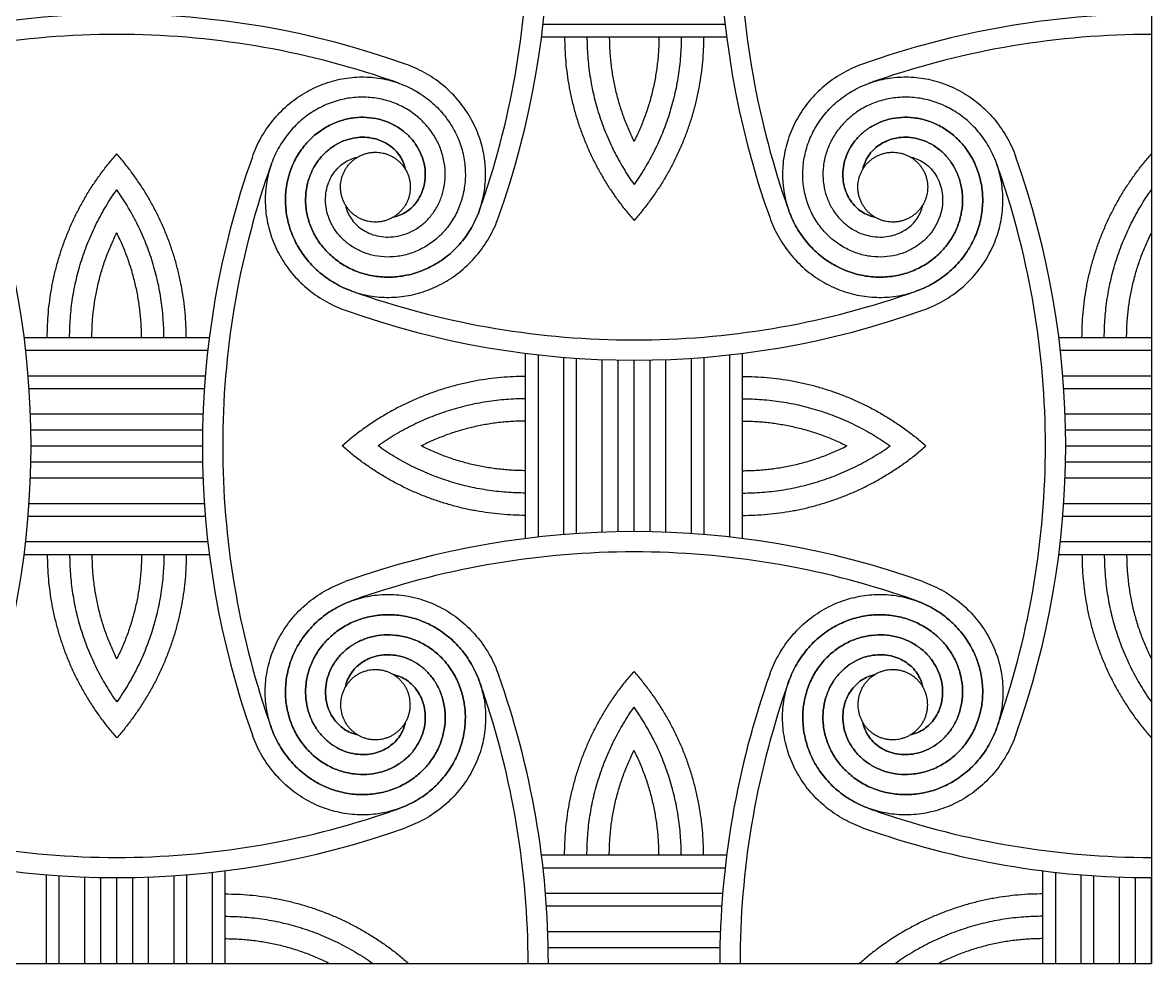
# Model space of a CAD drawing. Header units: millimetres. Extents: x -101 to 102, y -117 to 99.
# Drawn here: x -79.04 to -52.83, y -100.33 to -78.5 of the extents above; entities that cross this region are included whole.
import ezdxf

# ---------------------------------------------------------------- set-up
doc = ezdxf.new("R2010")
doc.units = ezdxf.units.MM
doc.header["$MEASUREMENT"] = 0
doc.layers.add('Layer 03', color=5, linetype='Continuous')

msp = doc.modelspace()

# ---------------------------------------------------------------- linework, layer by layer
at = {"layer": 'Layer 03'}
for p, q in [((-52.834, -52.292), (-52.834, -100.333)), ((-66.958, -78.535), (-62.73, -78.535)), ((-66.993, -78.831), (-62.695, -78.831)), ((-79.003, -85.804), (-74.705, -85.804)), ((-54.983, -85.804), (-52.834, -85.804)), ((-78.968, -86.101), (-74.74, -86.101)), ((-67.362, -90.472), (-67.362, -86.173)), ((-67.066, -90.437), (-67.066, -86.209)), ((-62.622, -90.437), (-62.622, -86.209)), ((-62.325, -90.472), (-62.325, -86.173)), ((-54.948, -86.101), (-52.834, -86.101)), ((-66.474, -90.379), (-66.474, -86.266)), ((-66.177, -90.357), (-66.177, -86.288)), ((-65.585, -90.327), (-65.585, -86.319)), ((-65.214, -90.316), (-65.214, -86.329)), ((-64.474, -90.316), (-64.474, -86.329)), ((-64.103, -90.327), (-64.103, -86.319)), ((-63.511, -90.357), (-63.511, -86.288)), ((-63.214, -90.379), (-63.214, -86.266)), ((-78.911, -86.693), (-74.798, -86.693)), ((-54.89, -86.693), (-52.834, -86.693)), ((-78.889, -86.989), (-74.82, -86.989)), ((-54.868, -86.989), (-52.834, -86.989)), ((-78.858, -87.582), (-74.85, -87.582)), ((-54.837, -87.582), (-52.834, -87.582)), ((-78.848, -87.952), (-74.861, -87.952)), ((-54.827, -87.952), (-52.834, -87.952)), ((-78.848, -88.693), (-74.861, -88.693)), ((-54.827, -88.693), (-52.834, -88.693)), ((-78.858, -89.064), (-74.85, -89.064)), ((-54.837, -89.064), (-52.834, -89.064)), ((-78.889, -89.656), (-74.82, -89.656)), ((-54.868, -89.656), (-52.834, -89.656)), ((-78.911, -89.952), (-74.798, -89.952)), ((-54.89, -89.952), (-52.834, -89.952)), ((-78.968, -90.545), (-74.74, -90.545)), ((-54.948, -90.545), (-52.834, -90.545)), ((-79.003, -90.841), (-74.705, -90.841)), ((-54.983, -90.841), (-52.834, -90.841)), ((-66.993, -97.815), (-62.695, -97.815)), ((-74.632, -100.333), (-74.632, -98.219)), ((-74.336, -100.333), (-74.336, -98.184)), ((-66.958, -98.111), (-62.73, -98.111)), ((-55.352, -100.333), (-55.352, -98.184)), ((-55.056, -100.333), (-55.056, -98.219)), ((-78.484, -100.333), (-78.484, -98.277)), ((-78.188, -100.333), (-78.188, -98.299)), ((-77.595, -100.333), (-77.595, -98.329)), ((-77.225, -100.333), (-77.225, -98.34)), ((-76.484, -100.333), (-76.484, -98.34)), ((-76.113, -100.333), (-76.113, -98.329)), ((-75.521, -100.333), (-75.521, -98.299)), ((-75.225, -100.333), (-75.225, -98.277)), ((-54.463, -100.333), (-54.463, -98.277)), ((-54.167, -100.333), (-54.167, -98.299)), ((-53.574, -100.333), (-53.574, -98.329)), ((-53.204, -100.333), (-53.204, -98.34)), ((-66.9, -98.703), (-62.787, -98.703)), ((-66.878, -99), (-62.809, -99)), ((-66.848, -99.592), (-62.84, -99.592)), ((-66.837, -99.963), (-62.851, -99.963)), ((-100.875, -100.333), (-52.834, -100.333))]:
    msp.add_line(p, q, dxfattribs=at)
for points in [[(-64.844, -90.313), (-64.844, -86.333)], [(-78.844, -88.323), (-74.864, -88.323)], [(-54.824, -88.323), (-52.834, -88.323)], [(-76.854, -100.333), (-76.854, -98.343)], [(-52.834, -100.333), (-52.834, -98.343)], [(-66.834, -100.333), (-62.854, -100.333)]]:
    msp.add_lwpolyline(points, dxfattribs=at)
for centre, radius, start, end in [((-86.817, -76.313), 19.983, 340.3973, 19.6027), ((-42.871, -76.313), 19.983, 160.3973, 199.6027), ((-86.817, -76.313), 19.513, 341.0126, 0), ((-42.871, -76.313), 19.513, 180, 198.9874), ((-76.854, -98.286), 19.983, 70.3973, 109.6027), ((-52.834, -98.286), 19.983, 90, 109.6027), ((-76.854, -98.286), 19.513, 90, 108.9874), ((-76.854, -98.286), 19.513, 71.0126, 90), ((-52.834, -98.286), 19.513, 90, 108.9874), ((-76.477, -97.19), 18.354, 70.3497, 71.0126), ((-53.211, -97.19), 18.354, 108.9874, 109.6503), ((-98.827, -88.323), 19.983, 340.3973, 19.6027), ((-54.881, -88.323), 19.983, 160.3973, 199.6027), ((-74.807, -88.323), 19.983, 340.3973, 19.6027), ((-54.881, -88.323), 19.513, 161.0126, 180), ((-55.977, -87.946), 18.354, 160.3497, 161.0126), ((-73.711, -87.946), 18.354, 18.9874, 19.6503), ((-74.807, -88.323), 19.513, 360, 18.9874), ((-85.721, -76.69), 18.354, 340.3497, 341.0126), ((-43.966, -76.69), 18.354, 198.9874, 199.6503), ((-65.221, -67.445), 18.354, 250.3497, 251.0126), ((-64.844, -66.35), 19.513, 251.0126, 270), ((-64.844, -66.35), 19.513, 270, 288.9874), ((-64.467, -67.445), 18.354, 288.9874, 289.6503), ((-64.844, -66.35), 19.983, 250.3973, 289.6027), ((-54.881, -88.323), 19.513, 180, 198.9874), ((-74.807, -88.323), 19.513, 341.0126, 360), ((-64.844, -110.296), 19.983, 70.3973, 109.6027), ((-64.844, -110.296), 19.513, 90, 108.9874), ((-64.844, -110.296), 19.513, 71.0126, 90), ((-65.221, -109.2), 18.354, 108.9874, 109.6503), ((-64.467, -109.2), 18.354, 70.3497, 71.0126), ((-85.721, -99.956), 18.354, 18.9874, 19.6503), ((-86.817, -100.333), 19.983, 0, 19.6027), ((-42.871, -100.333), 19.983, 160.3973, 180), ((-43.966, -99.956), 18.354, 160.3497, 161.0126), ((-86.817, -100.333), 19.513, 360, 18.9874), ((-42.871, -100.333), 19.513, 161.0126, 180), ((-55.977, -88.7), 18.354, 198.9874, 199.6503), ((-73.711, -88.7), 18.354, 340.3497, 341.0126), ((-76.854, -78.36), 19.513, 251.0126, 270), ((-76.854, -78.36), 19.513, 270, 288.9874), ((-76.477, -79.455), 18.354, 288.9874, 289.6503), ((-53.211, -79.455), 18.354, 250.3497, 251.0126), ((-52.834, -78.36), 19.513, 251.0126, 270), ((-76.854, -78.36), 19.983, 250.3973, 289.6027), ((-52.834, -78.36), 19.983, 250.3973, 270)]:
    msp.add_arc(centre, radius, start, end, dxfattribs=at)
for points, weights in [([(-66.457, -78.831), (-66.457, -81.265), (-64.844, -83.089)], [1, 0.935170198217, 1]), ([(-65.938, -78.831), (-65.938, -80.718), (-64.844, -82.256)], [1, 0.952582379687, 1]), ([(-65.419, -78.831), (-65.419, -80.111), (-64.844, -81.255)], [1, 0.972937522285, 1]), ([(-64.268, -78.831), (-64.268, -80.111), (-64.844, -81.255)], [1, 0.972937522285, 1]), ([(-63.75, -78.831), (-63.75, -80.718), (-64.844, -82.256)], [1, 0.952582379687, 1]), ([(-63.231, -78.831), (-63.231, -81.265), (-64.844, -83.089)], [1, 0.935170198217, 1]), ([(-78.467, -85.804), (-78.467, -83.37), (-76.854, -81.547)], [1, 0.935170198217, 1]), ([(-75.242, -85.804), (-75.242, -83.37), (-76.854, -81.547)], [1, 0.935170198217, 1]), ([(-54.446, -85.804), (-54.446, -83.37), (-52.834, -81.547)], [1, 0.935170198217, 1]), ([(-77.948, -85.804), (-77.948, -83.917), (-76.854, -82.379)], [1, 0.952582379687, 1]), ([(-75.76, -85.804), (-75.76, -83.917), (-76.854, -82.379)], [1, 0.952582379687, 1]), ([(-53.928, -85.804), (-53.928, -83.917), (-52.834, -82.379)], [1, 0.952582379687, 1]), ([(-77.43, -85.804), (-77.43, -84.524), (-76.854, -83.381)], [1, 0.972937522285, 1]), ([(-76.279, -85.804), (-76.279, -84.524), (-76.854, -83.381)], [1, 0.972937522285, 1]), ([(-53.409, -85.804), (-53.409, -84.524), (-52.834, -83.381)], [1, 0.972937522285, 1]), ([(-67.362, -86.71), (-69.797, -86.71), (-71.62, -88.323)], [1, 0.935170198217, 1]), ([(-62.325, -86.71), (-59.891, -86.71), (-58.068, -88.323)], [1, 0.935170198217, 1]), ([(-67.362, -87.229), (-69.25, -87.229), (-70.788, -88.323)], [1, 0.952582379687, 1]), ([(-62.325, -87.229), (-60.438, -87.229), (-58.9, -88.323)], [1, 0.952582379687, 1]), ([(-67.362, -87.747), (-68.643, -87.747), (-69.786, -88.323)], [1, 0.972937522285, 1]), ([(-62.325, -87.747), (-61.045, -87.747), (-59.902, -88.323)], [1, 0.972937522285, 1]), ([(-67.362, -89.935), (-69.797, -89.935), (-71.62, -88.323)], [1, 0.935170198217, 1]), ([(-67.362, -89.417), (-69.25, -89.417), (-70.788, -88.323)], [1, 0.952582379687, 1]), ([(-67.362, -88.898), (-68.643, -88.898), (-69.786, -88.323)], [1, 0.972937522285, 1]), ([(-62.325, -88.898), (-61.045, -88.898), (-59.902, -88.323)], [1, 0.972937522285, 1]), ([(-62.325, -89.417), (-60.438, -89.417), (-58.9, -88.323)], [1, 0.952582379687, 1]), ([(-62.325, -89.935), (-59.891, -89.935), (-58.068, -88.323)], [1, 0.935170198217, 1]), ([(-78.467, -90.841), (-78.467, -93.276), (-76.854, -95.099)], [1, 0.935170198217, 1]), ([(-77.948, -90.841), (-77.948, -92.729), (-76.854, -94.266)], [1, 0.952582379687, 1]), ([(-77.43, -90.841), (-77.43, -92.121), (-76.854, -93.265)], [1, 0.972937522285, 1]), ([(-75.242, -90.841), (-75.242, -93.276), (-76.854, -95.099)], [1, 0.935170198217, 1]), ([(-75.76, -90.841), (-75.76, -92.729), (-76.854, -94.266)], [1, 0.952582379687, 1]), ([(-76.279, -90.841), (-76.279, -92.121), (-76.854, -93.265)], [1, 0.972937522285, 1]), ([(-54.446, -90.841), (-54.446, -93.276), (-52.834, -95.099)], [1, 0.935170198217, 1]), ([(-53.928, -90.841), (-53.928, -92.729), (-52.834, -94.266)], [1, 0.952582379687, 1]), ([(-53.409, -90.841), (-53.409, -92.121), (-52.834, -93.265)], [1, 0.972937522285, 1]), ([(-66.457, -97.815), (-66.457, -95.38), (-64.844, -93.557)], [1, 0.935170198217, 1]), ([(-63.231, -97.815), (-63.231, -95.38), (-64.844, -93.557)], [1, 0.935170198217, 1]), ([(-65.938, -97.815), (-65.938, -95.927), (-64.844, -94.389)], [1, 0.952582379687, 1]), ([(-63.75, -97.815), (-63.75, -95.927), (-64.844, -94.389)], [1, 0.952582379687, 1]), ([(-65.419, -97.815), (-65.419, -96.534), (-64.844, -95.391)], [1, 0.972937522285, 1]), ([(-64.268, -97.815), (-64.268, -96.534), (-64.844, -95.391)], [1, 0.972937522285, 1]), ([(-74.336, -98.72), (-71.901, -98.72), (-70.078, -100.333)], [1, 0.935170198217, 1]), ([(-55.352, -98.72), (-57.786, -98.72), (-59.61, -100.333)], [1, 0.935170198217, 1]), ([(-74.336, -99.239), (-72.448, -99.239), (-70.911, -100.333)], [1, 0.952582379687, 1]), ([(-55.352, -99.239), (-57.239, -99.239), (-58.777, -100.333)], [1, 0.952582379687, 1]), ([(-74.336, -99.758), (-73.056, -99.758), (-71.912, -100.333)], [1, 0.972937522285, 1]), ([(-55.352, -99.758), (-56.632, -99.758), (-57.776, -100.333)], [1, 0.972937522285, 1])]:
    msp.add_rational_spline(points, weights, degree=2, dxfattribs=at)
for points, knots in [([(-70.155, -81.899), (-70.161, -81.869), (-70.181, -81.79), (-70.234, -81.662), (-70.329, -81.521), (-70.454, -81.394), (-70.609, -81.288), (-70.789, -81.209), (-70.989, -81.163), (-71.202, -81.154), (-71.423, -81.186), (-71.643, -81.261), (-71.853, -81.379), (-72.045, -81.539), (-72.211, -81.737), (-72.342, -81.971), (-72.433, -82.233), (-72.476, -82.515), (-72.467, -82.81), (-72.404, -83.108), (-72.286, -83.398), (-72.112, -83.67), (-71.887, -83.913), (-71.615, -84.118), (-71.303, -84.275), (-70.959, -84.376), (-70.593, -84.417), (-70.217, -84.391), (-69.842, -84.297), (-69.482, -84.134), (-69.149, -83.905), (-68.855, -83.615), (-68.611, -83.269), (-68.428, -82.878), (-68.315, -82.452), (-68.278, -82.003), (-68.321, -81.546), (-68.446, -81.095), (-68.653, -80.664), (-68.937, -80.269), (-69.293, -79.924), (-69.701, -79.649), (-70.001, -79.514), (-70.15, -79.461)], [-1.571971, -1.571971, -1.571971, -1.571971, -1.555556, -1.527778, -1.5, -1.472222, -1.444444, -1.416667, -1.388889, -1.361111, -1.333333, -1.305556, -1.277778, -1.25, -1.222222, -1.194444, -1.166667, -1.138889, -1.111111, -1.083333, -1.055556, -1.027778, -1, -0.972222, -0.944444, -0.916667, -0.888889, -0.861111, -0.833333, -0.805556, -0.777778, -0.75, -0.722222, -0.694444, -0.666667, -0.638889, -0.611111, -0.583333, -0.555556, -0.527778, -0.5, -0.472222, -0.446642, -0.446642, -0.446642, -0.446642]), ([(-59.538, -79.461), (-59.687, -79.514), (-59.987, -79.649), (-60.394, -79.924), (-60.75, -80.269), (-61.035, -80.664), (-61.242, -81.095), (-61.367, -81.546), (-61.41, -82.003), (-61.373, -82.452), (-61.259, -82.878), (-61.077, -83.269), (-60.833, -83.615), (-60.539, -83.905), (-60.206, -84.134), (-59.845, -84.297), (-59.471, -84.391), (-59.095, -84.417), (-58.729, -84.376), (-58.385, -84.275), (-58.073, -84.118), (-57.801, -83.913), (-57.576, -83.67), (-57.402, -83.398), (-57.284, -83.108), (-57.22, -82.81), (-57.212, -82.515), (-57.255, -82.233), (-57.345, -81.971), (-57.477, -81.737), (-57.643, -81.539), (-57.835, -81.379), (-58.045, -81.261), (-58.265, -81.186), (-58.485, -81.154), (-58.699, -81.163), (-58.899, -81.209), (-59.079, -81.288), (-59.233, -81.394), (-59.359, -81.521), (-59.453, -81.662), (-59.507, -81.79), (-59.527, -81.869), (-59.533, -81.899)], [36.472467, 36.472467, 36.472467, 36.472467, 36.498047, 36.525825, 36.553602, 36.58138, 36.609158, 36.636936, 36.664714, 36.692491, 36.720269, 36.748047, 36.775825, 36.803602, 36.83138, 36.859158, 36.886936, 36.914714, 36.942491, 36.970269, 36.998047, 37.025825, 37.053602, 37.08138, 37.109158, 37.136936, 37.164714, 37.192491, 37.220269, 37.248047, 37.275825, 37.303602, 37.33138, 37.359158, 37.386936, 37.414714, 37.442491, 37.470269, 37.498047, 37.525825, 37.553602, 37.58138, 37.597796, 37.597796, 37.597796, 37.597796]), ([(-73.706, -81.619), (-73.653, -81.469), (-73.518, -81.17), (-73.243, -80.762), (-72.897, -80.406), (-72.502, -80.122), (-72.072, -79.915), (-71.621, -79.79), (-71.163, -79.746), (-70.715, -79.784), (-70.289, -79.897), (-69.898, -80.08), (-69.552, -80.323), (-69.262, -80.618), (-69.033, -80.951), (-68.87, -81.311), (-68.776, -81.685), (-68.75, -82.062), (-68.79, -82.427), (-68.892, -82.771), (-69.049, -83.084), (-69.254, -83.356), (-69.497, -83.581), (-69.769, -83.754), (-70.059, -83.873), (-70.356, -83.936), (-70.651, -83.945), (-70.934, -83.901), (-71.196, -83.811), (-71.429, -83.679), (-71.628, -83.514), (-71.788, -83.321), (-71.906, -83.111), (-71.981, -82.892), (-72.012, -82.671), (-72.004, -82.457), (-71.958, -82.257), (-71.879, -82.078), (-71.773, -81.923), (-71.646, -81.797), (-71.505, -81.703), (-71.376, -81.649), (-71.297, -81.629), (-71.268, -81.624)], [36.472467, 36.472467, 36.472467, 36.472467, 36.498047, 36.525825, 36.553602, 36.58138, 36.609158, 36.636936, 36.664714, 36.692491, 36.720269, 36.748047, 36.775825, 36.803602, 36.83138, 36.859158, 36.886936, 36.914714, 36.942491, 36.970269, 36.998047, 37.025825, 37.053602, 37.08138, 37.109158, 37.136936, 37.164714, 37.192491, 37.220269, 37.248047, 37.275825, 37.303602, 37.33138, 37.359158, 37.386936, 37.414714, 37.442491, 37.470269, 37.498047, 37.525825, 37.553602, 37.58138, 37.597796, 37.597796, 37.597796, 37.597796]), ([(-70.305, -79.905), (-70.302, -79.906), (-70.162, -79.956), (-69.898, -80.08), (-69.552, -80.323), (-69.262, -80.618), (-69.033, -80.951), (-68.87, -81.311), (-68.776, -81.685), (-68.75, -82.062), (-68.79, -82.427), (-68.892, -82.771), (-69.049, -83.084), (-69.254, -83.356), (-69.497, -83.581), (-69.769, -83.754), (-70.059, -83.873), (-70.356, -83.936), (-70.651, -83.945), (-70.934, -83.901), (-71.196, -83.811), (-71.429, -83.679), (-71.628, -83.514), (-71.788, -83.321), (-71.906, -83.111), (-71.981, -82.892), (-72.012, -82.671), (-72.004, -82.457), (-71.958, -82.257), (-71.879, -82.078), (-71.773, -81.923), (-71.646, -81.797), (-71.505, -81.703), (-71.376, -81.649), (-71.297, -81.629), (-71.268, -81.624)], [36.2132408, 36.2132408, 36.2132408, 36.2132408, 36.2139505, 36.2417283, 36.2695061, 36.2972838, 36.3250616, 36.3528394, 36.3806172, 36.4083949, 36.4361727, 36.4639505, 36.4917283, 36.5195061, 36.5472838, 36.5750616, 36.6028394, 36.6306172, 36.6583949, 36.6861727, 36.7139505, 36.7417283, 36.7695061, 36.7972838, 36.8250616, 36.8528394, 36.8806172, 36.9083949, 36.9361727, 36.9639505, 36.9917283, 37.0195061, 37.0472838, 37.0750616, 37.0914774, 37.0914774, 37.0914774, 37.0914774]), ([(-58.42, -81.624), (-58.391, -81.629), (-58.311, -81.649), (-58.183, -81.703), (-58.042, -81.797), (-57.915, -81.923), (-57.809, -82.078), (-57.73, -82.257), (-57.684, -82.457), (-57.675, -82.671), (-57.707, -82.892), (-57.782, -83.111), (-57.9, -83.321), (-58.06, -83.514), (-58.259, -83.679), (-58.492, -83.811), (-58.754, -83.901), (-59.037, -83.945), (-59.332, -83.936), (-59.629, -83.873), (-59.919, -83.754), (-60.191, -83.581), (-60.434, -83.356), (-60.639, -83.084), (-60.796, -82.771), (-60.898, -82.427), (-60.938, -82.062), (-60.912, -81.685), (-60.818, -81.311), (-60.655, -80.951), (-60.426, -80.618), (-60.136, -80.323), (-59.79, -80.08), (-59.399, -79.897), (-58.973, -79.784), (-58.524, -79.746), (-58.067, -79.79), (-57.616, -79.915), (-57.185, -80.122), (-56.79, -80.406), (-56.445, -80.762), (-56.17, -81.17), (-56.035, -81.469), (-55.982, -81.619)], [-1.571971, -1.571971, -1.571971, -1.571971, -1.555556, -1.527778, -1.5, -1.472222, -1.444444, -1.416667, -1.388889, -1.361111, -1.333333, -1.305556, -1.277778, -1.25, -1.222222, -1.194444, -1.166667, -1.138889, -1.111111, -1.083333, -1.055556, -1.027778, -1, -0.972222, -0.944444, -0.916667, -0.888889, -0.861111, -0.833333, -0.805556, -0.777778, -0.75, -0.722222, -0.694444, -0.666667, -0.638889, -0.611111, -0.583333, -0.555556, -0.527778, -0.5, -0.472222, -0.446642, -0.446642, -0.446642, -0.446642]), ([(-58.42, -81.624), (-58.391, -81.629), (-58.311, -81.649), (-58.183, -81.703), (-58.042, -81.797), (-57.915, -81.923), (-57.809, -82.078), (-57.73, -82.257), (-57.684, -82.457), (-57.675, -82.671), (-57.707, -82.892), (-57.782, -83.111), (-57.9, -83.321), (-58.06, -83.514), (-58.259, -83.679), (-58.492, -83.811), (-58.754, -83.901), (-59.037, -83.945), (-59.332, -83.936), (-59.629, -83.873), (-59.919, -83.754), (-60.191, -83.581), (-60.434, -83.356), (-60.639, -83.084), (-60.796, -82.771), (-60.898, -82.427), (-60.938, -82.062), (-60.912, -81.685), (-60.818, -81.311), (-60.655, -80.951), (-60.426, -80.618), (-60.136, -80.323), (-59.79, -80.08), (-59.526, -79.956), (-59.386, -79.906), (-59.383, -79.905)], [-1.5719713, -1.5719713, -1.5719713, -1.5719713, -1.5555556, -1.5277778, -1.5, -1.4722222, -1.4444444, -1.4166667, -1.3888889, -1.3611111, -1.3333333, -1.3055556, -1.2777778, -1.25, -1.2222222, -1.1944444, -1.1666667, -1.1388889, -1.1111111, -1.0833333, -1.0555556, -1.0277778, -1, -0.9722222, -0.9444444, -0.9166667, -0.8888889, -0.8611111, -0.8333333, -0.8055556, -0.7777778, -0.75, -0.7222222, -0.6944444, -0.6937348, -0.6937348, -0.6937348, -0.6937348]), ([(-71.543, -82.737), (-71.537, -82.766), (-71.518, -82.845), (-71.464, -82.973), (-71.369, -83.114), (-71.244, -83.241), (-71.089, -83.347), (-70.909, -83.426), (-70.71, -83.472), (-70.496, -83.481), (-70.275, -83.449), (-70.055, -83.374), (-69.845, -83.257), (-69.653, -83.097), (-69.487, -82.898), (-69.356, -82.665), (-69.265, -82.403), (-69.222, -82.12), (-69.231, -81.825), (-69.294, -81.527), (-69.412, -81.237), (-69.586, -80.966), (-69.811, -80.723), (-70.083, -80.518), (-70.396, -80.361), (-70.74, -80.259), (-71.105, -80.219), (-71.481, -80.244), (-71.856, -80.339), (-72.216, -80.501), (-72.549, -80.73), (-72.843, -81.021), (-73.087, -81.366), (-73.27, -81.757), (-73.383, -82.184), (-73.42, -82.632), (-73.377, -83.089), (-73.252, -83.541), (-73.045, -83.971), (-72.761, -84.366), (-72.405, -84.711), (-71.997, -84.986), (-71.697, -85.122), (-71.548, -85.175)], [-1.571971, -1.571971, -1.571971, -1.571971, -1.555556, -1.527778, -1.5, -1.472222, -1.444444, -1.416667, -1.388889, -1.361111, -1.333333, -1.305556, -1.277778, -1.25, -1.222222, -1.194444, -1.166667, -1.138889, -1.111111, -1.083333, -1.055556, -1.027778, -1, -0.972222, -0.944444, -0.916667, -0.888889, -0.861111, -0.833333, -0.805556, -0.777778, -0.75, -0.722222, -0.694444, -0.666667, -0.638889, -0.611111, -0.583333, -0.555556, -0.527778, -0.5, -0.472222, -0.446642, -0.446642, -0.446642, -0.446642]), ([(-71.543, -82.737), (-71.537, -82.766), (-71.518, -82.845), (-71.464, -82.973), (-71.369, -83.114), (-71.244, -83.241), (-71.089, -83.347), (-70.909, -83.426), (-70.71, -83.472), (-70.496, -83.481), (-70.275, -83.449), (-70.055, -83.374), (-69.845, -83.257), (-69.653, -83.097), (-69.487, -82.898), (-69.356, -82.665), (-69.265, -82.403), (-69.222, -82.12), (-69.231, -81.825), (-69.294, -81.527), (-69.412, -81.237), (-69.586, -80.966), (-69.811, -80.723), (-70.083, -80.518), (-70.396, -80.361), (-70.74, -80.259), (-71.105, -80.219), (-71.481, -80.244), (-71.856, -80.339), (-72.216, -80.501), (-72.549, -80.73), (-72.843, -81.021), (-73.087, -81.366), (-73.21, -81.63), (-73.261, -81.77), (-73.262, -81.774)], [-1.5719713, -1.5719713, -1.5719713, -1.5719713, -1.5555556, -1.5277778, -1.5, -1.4722222, -1.4444444, -1.4166667, -1.3888889, -1.3611111, -1.3333333, -1.3055556, -1.2777778, -1.25, -1.2222222, -1.1944444, -1.1666667, -1.1388889, -1.1111111, -1.0833333, -1.0555556, -1.0277778, -1, -0.9722222, -0.9444444, -0.9166667, -0.8888889, -0.8611111, -0.8333333, -0.8055556, -0.7777778, -0.75, -0.7222222, -0.6944444, -0.6937348, -0.6937348, -0.6937348, -0.6937348]), ([(-56.426, -81.774), (-56.427, -81.77), (-56.477, -81.63), (-56.601, -81.366), (-56.844, -81.021), (-57.139, -80.73), (-57.472, -80.501), (-57.832, -80.339), (-58.207, -80.244), (-58.583, -80.219), (-58.948, -80.259), (-59.292, -80.361), (-59.605, -80.518), (-59.877, -80.723), (-60.102, -80.966), (-60.275, -81.237), (-60.394, -81.527), (-60.457, -81.825), (-60.466, -82.12), (-60.422, -82.403), (-60.332, -82.665), (-60.201, -82.898), (-60.035, -83.097), (-59.843, -83.257), (-59.632, -83.374), (-59.413, -83.449), (-59.192, -83.481), (-58.978, -83.472), (-58.778, -83.426), (-58.599, -83.347), (-58.444, -83.241), (-58.319, -83.114), (-58.224, -82.973), (-58.17, -82.845), (-58.151, -82.766), (-58.145, -82.737)], [36.2132408, 36.2132408, 36.2132408, 36.2132408, 36.2139505, 36.2417283, 36.2695061, 36.2972838, 36.3250616, 36.3528394, 36.3806172, 36.4083949, 36.4361727, 36.4639505, 36.4917283, 36.5195061, 36.5472838, 36.5750616, 36.6028394, 36.6306172, 36.6583949, 36.6861727, 36.7139505, 36.7417283, 36.7695061, 36.7972838, 36.8250616, 36.8528394, 36.8806172, 36.9083949, 36.9361727, 36.9639505, 36.9917283, 37.0195061, 37.0472838, 37.0750616, 37.0914774, 37.0914774, 37.0914774, 37.0914774]), ([(-58.14, -85.175), (-57.99, -85.122), (-57.691, -84.986), (-57.283, -84.711), (-56.927, -84.366), (-56.643, -83.971), (-56.436, -83.541), (-56.311, -83.089), (-56.268, -82.632), (-56.305, -82.184), (-56.418, -81.757), (-56.601, -81.366), (-56.844, -81.021), (-57.139, -80.73), (-57.472, -80.501), (-57.832, -80.339), (-58.207, -80.244), (-58.583, -80.219), (-58.948, -80.259), (-59.292, -80.361), (-59.605, -80.518), (-59.877, -80.723), (-60.102, -80.966), (-60.275, -81.237), (-60.394, -81.527), (-60.457, -81.825), (-60.466, -82.12), (-60.422, -82.403), (-60.332, -82.665), (-60.201, -82.898), (-60.035, -83.097), (-59.843, -83.257), (-59.632, -83.374), (-59.413, -83.449), (-59.192, -83.481), (-58.978, -83.472), (-58.778, -83.426), (-58.599, -83.347), (-58.444, -83.241), (-58.319, -83.114), (-58.224, -82.973), (-58.17, -82.845), (-58.151, -82.766), (-58.145, -82.737)], [36.472467, 36.472467, 36.472467, 36.472467, 36.498047, 36.525825, 36.553602, 36.58138, 36.609158, 36.636936, 36.664714, 36.692491, 36.720269, 36.748047, 36.775825, 36.803602, 36.83138, 36.859158, 36.886936, 36.914714, 36.942491, 36.970269, 36.998047, 37.025825, 37.053602, 37.08138, 37.109158, 37.136936, 37.164714, 37.192491, 37.220269, 37.248047, 37.275825, 37.303602, 37.33138, 37.359158, 37.386936, 37.414714, 37.442491, 37.470269, 37.498047, 37.525825, 37.553602, 37.58138, 37.597796, 37.597796, 37.597796, 37.597796]), ([(-71.393, -84.731), (-71.396, -84.729), (-71.536, -84.679), (-71.8, -84.556), (-72.146, -84.312), (-72.436, -84.018), (-72.665, -83.685), (-72.828, -83.324), (-72.922, -82.95), (-72.948, -82.574), (-72.908, -82.208), (-72.806, -81.864), (-72.649, -81.552), (-72.444, -81.28), (-72.201, -81.055), (-71.929, -80.881), (-71.639, -80.762), (-71.342, -80.699), (-71.047, -80.691), (-70.764, -80.734), (-70.502, -80.824), (-70.269, -80.956), (-70.07, -81.122), (-69.91, -81.314), (-69.792, -81.524), (-69.718, -81.744), (-69.686, -81.964), (-69.694, -82.178), (-69.741, -82.378), (-69.819, -82.558), (-69.925, -82.712), (-70.052, -82.838), (-70.193, -82.932), (-70.322, -82.986), (-70.401, -83.006), (-70.43, -83.011)], [36.2132408, 36.2132408, 36.2132408, 36.2132408, 36.2139505, 36.2417283, 36.2695061, 36.2972838, 36.3250616, 36.3528394, 36.3806172, 36.4083949, 36.4361727, 36.4639505, 36.4917283, 36.5195061, 36.5472838, 36.5750616, 36.6028394, 36.6306172, 36.6583949, 36.6861727, 36.7139505, 36.7417283, 36.7695061, 36.7972838, 36.8250616, 36.8528394, 36.8806172, 36.9083949, 36.9361727, 36.9639505, 36.9917283, 37.0195061, 37.0472838, 37.0750616, 37.0914774, 37.0914774, 37.0914774, 37.0914774]), ([(-70.43, -83.011), (-70.401, -83.006), (-70.322, -82.986), (-70.193, -82.932), (-70.052, -82.838), (-69.925, -82.712), (-69.819, -82.558), (-69.741, -82.378), (-69.694, -82.178), (-69.686, -81.964), (-69.718, -81.744), (-69.792, -81.524), (-69.91, -81.314), (-70.07, -81.122), (-70.269, -80.956), (-70.502, -80.824), (-70.764, -80.734), (-71.047, -80.691), (-71.342, -80.699), (-71.639, -80.762), (-71.929, -80.881), (-72.201, -81.055), (-72.444, -81.28), (-72.649, -81.552), (-72.806, -81.864), (-72.908, -82.208), (-72.948, -82.574), (-72.922, -82.95), (-72.828, -83.324), (-72.665, -83.685), (-72.436, -84.018), (-72.146, -84.312), (-71.8, -84.556), (-71.409, -84.738), (-70.983, -84.852), (-70.535, -84.889), (-70.077, -84.846), (-69.626, -84.72), (-69.196, -84.514), (-68.801, -84.229), (-68.456, -83.873), (-68.18, -83.466), (-68.045, -83.166), (-67.992, -83.017)], [-1.571971, -1.571971, -1.571971, -1.571971, -1.555556, -1.527778, -1.5, -1.472222, -1.444444, -1.416667, -1.388889, -1.361111, -1.333333, -1.305556, -1.277778, -1.25, -1.222222, -1.194444, -1.166667, -1.138889, -1.111111, -1.083333, -1.055556, -1.027778, -1, -0.972222, -0.944444, -0.916667, -0.888889, -0.861111, -0.833333, -0.805556, -0.777778, -0.75, -0.722222, -0.694444, -0.666667, -0.638889, -0.611111, -0.583333, -0.555556, -0.527778, -0.5, -0.472222, -0.446642, -0.446642, -0.446642, -0.446642]), ([(-61.696, -83.017), (-61.643, -83.166), (-61.507, -83.466), (-61.232, -83.873), (-60.887, -84.229), (-60.492, -84.514), (-60.062, -84.72), (-59.61, -84.846), (-59.153, -84.889), (-58.705, -84.852), (-58.279, -84.738), (-57.887, -84.556), (-57.542, -84.312), (-57.251, -84.018), (-57.022, -83.685), (-56.86, -83.324), (-56.766, -82.95), (-56.74, -82.574), (-56.78, -82.208), (-56.882, -81.864), (-57.039, -81.552), (-57.244, -81.28), (-57.487, -81.055), (-57.759, -80.881), (-58.048, -80.762), (-58.346, -80.699), (-58.641, -80.691), (-58.924, -80.734), (-59.186, -80.824), (-59.419, -80.956), (-59.618, -81.122), (-59.778, -81.314), (-59.896, -81.524), (-59.97, -81.744), (-60.002, -81.964), (-59.993, -82.178), (-59.947, -82.378), (-59.868, -82.558), (-59.762, -82.712), (-59.636, -82.838), (-59.494, -82.932), (-59.366, -82.986), (-59.287, -83.006), (-59.258, -83.011)], [36.472467, 36.472467, 36.472467, 36.472467, 36.498047, 36.525825, 36.553602, 36.58138, 36.609158, 36.636936, 36.664714, 36.692491, 36.720269, 36.748047, 36.775825, 36.803602, 36.83138, 36.859158, 36.886936, 36.914714, 36.942491, 36.970269, 36.998047, 37.025825, 37.053602, 37.08138, 37.109158, 37.136936, 37.164714, 37.192491, 37.220269, 37.248047, 37.275825, 37.303602, 37.33138, 37.359158, 37.386936, 37.414714, 37.442491, 37.470269, 37.498047, 37.525825, 37.553602, 37.58138, 37.597796, 37.597796, 37.597796, 37.597796]), ([(-59.258, -83.011), (-59.287, -83.006), (-59.366, -82.986), (-59.494, -82.932), (-59.636, -82.838), (-59.762, -82.712), (-59.868, -82.558), (-59.947, -82.378), (-59.993, -82.178), (-60.002, -81.964), (-59.97, -81.744), (-59.896, -81.524), (-59.778, -81.314), (-59.618, -81.122), (-59.419, -80.956), (-59.186, -80.824), (-58.924, -80.734), (-58.641, -80.691), (-58.346, -80.699), (-58.048, -80.762), (-57.759, -80.881), (-57.487, -81.055), (-57.244, -81.28), (-57.039, -81.552), (-56.882, -81.864), (-56.78, -82.208), (-56.74, -82.574), (-56.766, -82.95), (-56.86, -83.324), (-57.022, -83.685), (-57.251, -84.018), (-57.542, -84.312), (-57.887, -84.556), (-58.151, -84.679), (-58.291, -84.729), (-58.295, -84.731)], [-1.5719713, -1.5719713, -1.5719713, -1.5719713, -1.5555556, -1.5277778, -1.5, -1.4722222, -1.4444444, -1.4166667, -1.3888889, -1.3611111, -1.3333333, -1.3055556, -1.2777778, -1.25, -1.2222222, -1.1944444, -1.1666667, -1.1388889, -1.1111111, -1.0833333, -1.0555556, -1.0277778, -1, -0.9722222, -0.9444444, -0.9166667, -0.8888889, -0.8611111, -0.8333333, -0.8055556, -0.7777778, -0.75, -0.7222222, -0.6944444, -0.6937348, -0.6937348, -0.6937348, -0.6937348]), ([(-68.436, -82.862), (-68.437, -82.865), (-68.488, -83.005), (-68.611, -83.269), (-68.855, -83.615), (-69.149, -83.905), (-69.482, -84.134), (-69.842, -84.297), (-70.217, -84.391), (-70.593, -84.417), (-70.959, -84.376), (-71.303, -84.275), (-71.615, -84.118), (-71.887, -83.913), (-72.112, -83.67), (-72.286, -83.398), (-72.404, -83.108), (-72.467, -82.81), (-72.476, -82.515), (-72.433, -82.233), (-72.342, -81.971), (-72.211, -81.737), (-72.045, -81.539), (-71.853, -81.379), (-71.643, -81.261), (-71.423, -81.186), (-71.202, -81.154), (-70.989, -81.163), (-70.789, -81.209), (-70.609, -81.288), (-70.454, -81.394), (-70.329, -81.521), (-70.234, -81.662), (-70.181, -81.79), (-70.161, -81.869), (-70.155, -81.899)], [36.2132408, 36.2132408, 36.2132408, 36.2132408, 36.2139505, 36.2417283, 36.2695061, 36.2972838, 36.3250616, 36.3528394, 36.3806172, 36.4083949, 36.4361727, 36.4639505, 36.4917283, 36.5195061, 36.5472838, 36.5750616, 36.6028394, 36.6306172, 36.6583949, 36.6861727, 36.7139505, 36.7417283, 36.7695061, 36.7972838, 36.8250616, 36.8528394, 36.8806172, 36.9083949, 36.9361727, 36.9639505, 36.9917283, 37.0195061, 37.0472838, 37.0750616, 37.0914774, 37.0914774, 37.0914774, 37.0914774]), ([(-59.533, -81.899), (-59.527, -81.869), (-59.507, -81.79), (-59.453, -81.662), (-59.359, -81.521), (-59.233, -81.394), (-59.079, -81.288), (-58.899, -81.209), (-58.699, -81.163), (-58.485, -81.154), (-58.265, -81.186), (-58.045, -81.261), (-57.835, -81.379), (-57.643, -81.539), (-57.477, -81.737), (-57.345, -81.971), (-57.255, -82.233), (-57.212, -82.515), (-57.22, -82.81), (-57.284, -83.108), (-57.402, -83.398), (-57.576, -83.67), (-57.801, -83.913), (-58.073, -84.118), (-58.385, -84.275), (-58.729, -84.376), (-59.095, -84.417), (-59.471, -84.391), (-59.845, -84.297), (-60.206, -84.134), (-60.539, -83.905), (-60.833, -83.615), (-61.077, -83.269), (-61.2, -83.005), (-61.25, -82.865), (-61.252, -82.862)], [-1.5719713, -1.5719713, -1.5719713, -1.5719713, -1.5555556, -1.5277778, -1.5, -1.4722222, -1.4444444, -1.4166667, -1.3888889, -1.3611111, -1.3333333, -1.3055556, -1.2777778, -1.25, -1.2222222, -1.1944444, -1.1666667, -1.1388889, -1.1111111, -1.0833333, -1.0555556, -1.0277778, -1, -0.9722222, -0.9444444, -0.9166667, -0.8888889, -0.8611111, -0.8333333, -0.8055556, -0.7777778, -0.75, -0.7222222, -0.6944444, -0.6937348, -0.6937348, -0.6937348, -0.6937348]), ([(-71.543, -93.909), (-71.537, -93.88), (-71.518, -93.801), (-71.464, -93.672), (-71.369, -93.531), (-71.244, -93.404), (-71.089, -93.298), (-70.909, -93.219), (-70.71, -93.173), (-70.496, -93.165), (-70.275, -93.196), (-70.055, -93.271), (-69.845, -93.389), (-69.653, -93.549), (-69.487, -93.748), (-69.356, -93.981), (-69.265, -94.243), (-69.222, -94.526), (-69.231, -94.821), (-69.294, -95.118), (-69.412, -95.408), (-69.586, -95.68), (-69.811, -95.923), (-70.083, -96.128), (-70.396, -96.285), (-70.74, -96.387), (-71.105, -96.427), (-71.481, -96.401), (-71.856, -96.307), (-72.216, -96.144), (-72.549, -95.915), (-72.843, -95.625), (-73.087, -95.279), (-73.27, -94.888), (-73.383, -94.462), (-73.42, -94.014), (-73.377, -93.556), (-73.252, -93.105), (-73.045, -92.675), (-72.761, -92.28), (-72.405, -91.934), (-71.997, -91.659), (-71.697, -91.524), (-71.548, -91.471)], [-1.571971, -1.571971, -1.571971, -1.571971, -1.555556, -1.527778, -1.5, -1.472222, -1.444444, -1.416667, -1.388889, -1.361111, -1.333333, -1.305556, -1.277778, -1.25, -1.222222, -1.194444, -1.166667, -1.138889, -1.111111, -1.083333, -1.055556, -1.027778, -1, -0.972222, -0.944444, -0.916667, -0.888889, -0.861111, -0.833333, -0.805556, -0.777778, -0.75, -0.722222, -0.694444, -0.666667, -0.638889, -0.611111, -0.583333, -0.555556, -0.527778, -0.5, -0.472222, -0.446642, -0.446642, -0.446642, -0.446642]), ([(-58.14, -91.471), (-57.99, -91.524), (-57.691, -91.659), (-57.283, -91.934), (-56.927, -92.28), (-56.643, -92.675), (-56.436, -93.105), (-56.311, -93.556), (-56.268, -94.014), (-56.305, -94.462), (-56.418, -94.888), (-56.601, -95.279), (-56.844, -95.625), (-57.139, -95.915), (-57.472, -96.144), (-57.832, -96.307), (-58.207, -96.401), (-58.583, -96.427), (-58.948, -96.387), (-59.292, -96.285), (-59.605, -96.128), (-59.877, -95.923), (-60.102, -95.68), (-60.275, -95.408), (-60.394, -95.118), (-60.457, -94.821), (-60.466, -94.526), (-60.422, -94.243), (-60.332, -93.981), (-60.201, -93.748), (-60.035, -93.549), (-59.843, -93.389), (-59.632, -93.271), (-59.413, -93.196), (-59.192, -93.165), (-58.978, -93.173), (-58.778, -93.219), (-58.599, -93.298), (-58.444, -93.404), (-58.319, -93.531), (-58.224, -93.672), (-58.17, -93.801), (-58.151, -93.88), (-58.145, -93.909)], [36.472467, 36.472467, 36.472467, 36.472467, 36.498047, 36.525825, 36.553602, 36.58138, 36.609158, 36.636936, 36.664714, 36.692491, 36.720269, 36.748047, 36.775825, 36.803602, 36.83138, 36.859158, 36.886936, 36.914714, 36.942491, 36.970269, 36.998047, 37.025825, 37.053602, 37.08138, 37.109158, 37.136936, 37.164714, 37.192491, 37.220269, 37.248047, 37.275825, 37.303602, 37.33138, 37.359158, 37.386936, 37.414714, 37.442491, 37.470269, 37.498047, 37.525825, 37.553602, 37.58138, 37.597796, 37.597796, 37.597796, 37.597796]), ([(-70.43, -93.634), (-70.401, -93.64), (-70.322, -93.659), (-70.193, -93.713), (-70.052, -93.808), (-69.925, -93.933), (-69.819, -94.088), (-69.741, -94.268), (-69.694, -94.467), (-69.686, -94.681), (-69.718, -94.902), (-69.792, -95.122), (-69.91, -95.332), (-70.07, -95.524), (-70.269, -95.69), (-70.502, -95.821), (-70.764, -95.912), (-71.047, -95.955), (-71.342, -95.946), (-71.639, -95.883), (-71.929, -95.765), (-72.201, -95.591), (-72.444, -95.366), (-72.649, -95.094), (-72.806, -94.781), (-72.908, -94.437), (-72.948, -94.072), (-72.922, -93.696), (-72.828, -93.321), (-72.665, -92.961), (-72.436, -92.628), (-72.146, -92.334), (-71.8, -92.09), (-71.409, -91.907), (-70.983, -91.794), (-70.535, -91.757), (-70.077, -91.8), (-69.626, -91.925), (-69.196, -92.132), (-68.801, -92.416), (-68.456, -92.772), (-68.18, -93.18), (-68.045, -93.48), (-67.992, -93.629)], [-1.571971, -1.571971, -1.571971, -1.571971, -1.555556, -1.527778, -1.5, -1.472222, -1.444444, -1.416667, -1.388889, -1.361111, -1.333333, -1.305556, -1.277778, -1.25, -1.222222, -1.194444, -1.166667, -1.138889, -1.111111, -1.083333, -1.055556, -1.027778, -1, -0.972222, -0.944444, -0.916667, -0.888889, -0.861111, -0.833333, -0.805556, -0.777778, -0.75, -0.722222, -0.694444, -0.666667, -0.638889, -0.611111, -0.583333, -0.555556, -0.527778, -0.5, -0.472222, -0.446642, -0.446642, -0.446642, -0.446642]), ([(-71.393, -91.915), (-71.396, -91.916), (-71.536, -91.967), (-71.8, -92.09), (-72.146, -92.334), (-72.436, -92.628), (-72.665, -92.961), (-72.828, -93.321), (-72.922, -93.696), (-72.948, -94.072), (-72.908, -94.437), (-72.806, -94.781), (-72.649, -95.094), (-72.444, -95.366), (-72.201, -95.591), (-71.929, -95.765), (-71.639, -95.883), (-71.342, -95.946), (-71.047, -95.955), (-70.764, -95.912), (-70.502, -95.821), (-70.269, -95.69), (-70.07, -95.524), (-69.91, -95.332), (-69.792, -95.122), (-69.718, -94.902), (-69.686, -94.681), (-69.694, -94.467), (-69.741, -94.268), (-69.819, -94.088), (-69.925, -93.933), (-70.052, -93.808), (-70.193, -93.713), (-70.322, -93.659), (-70.401, -93.64), (-70.43, -93.634)], [36.2132408, 36.2132408, 36.2132408, 36.2132408, 36.2139505, 36.2417283, 36.2695061, 36.2972838, 36.3250616, 36.3528394, 36.3806172, 36.4083949, 36.4361727, 36.4639505, 36.4917283, 36.5195061, 36.5472838, 36.5750616, 36.6028394, 36.6306172, 36.6583949, 36.6861727, 36.7139505, 36.7417283, 36.7695061, 36.7972838, 36.8250616, 36.8528394, 36.8806172, 36.9083949, 36.9361727, 36.9639505, 36.9917283, 37.0195061, 37.0472838, 37.0750616, 37.0914774, 37.0914774, 37.0914774, 37.0914774]), ([(-61.696, -93.629), (-61.643, -93.48), (-61.507, -93.18), (-61.232, -92.772), (-60.887, -92.416), (-60.492, -92.132), (-60.062, -91.925), (-59.61, -91.8), (-59.153, -91.757), (-58.705, -91.794), (-58.279, -91.907), (-57.887, -92.09), (-57.542, -92.334), (-57.251, -92.628), (-57.022, -92.961), (-56.86, -93.321), (-56.766, -93.696), (-56.74, -94.072), (-56.78, -94.437), (-56.882, -94.781), (-57.039, -95.094), (-57.244, -95.366), (-57.487, -95.591), (-57.759, -95.765), (-58.048, -95.883), (-58.346, -95.946), (-58.641, -95.955), (-58.924, -95.912), (-59.186, -95.821), (-59.419, -95.69), (-59.618, -95.524), (-59.778, -95.332), (-59.896, -95.122), (-59.97, -94.902), (-60.002, -94.681), (-59.993, -94.467), (-59.947, -94.268), (-59.868, -94.088), (-59.762, -93.933), (-59.636, -93.808), (-59.494, -93.713), (-59.366, -93.659), (-59.287, -93.64), (-59.258, -93.634)], [36.472467, 36.472467, 36.472467, 36.472467, 36.498047, 36.525825, 36.553602, 36.58138, 36.609158, 36.636936, 36.664714, 36.692491, 36.720269, 36.748047, 36.775825, 36.803602, 36.83138, 36.859158, 36.886936, 36.914714, 36.942491, 36.970269, 36.998047, 37.025825, 37.053602, 37.08138, 37.109158, 37.136936, 37.164714, 37.192491, 37.220269, 37.248047, 37.275825, 37.303602, 37.33138, 37.359158, 37.386936, 37.414714, 37.442491, 37.470269, 37.498047, 37.525825, 37.553602, 37.58138, 37.597796, 37.597796, 37.597796, 37.597796]), ([(-59.258, -93.634), (-59.287, -93.64), (-59.366, -93.659), (-59.494, -93.713), (-59.636, -93.808), (-59.762, -93.933), (-59.868, -94.088), (-59.947, -94.268), (-59.993, -94.467), (-60.002, -94.681), (-59.97, -94.902), (-59.896, -95.122), (-59.778, -95.332), (-59.618, -95.524), (-59.419, -95.69), (-59.186, -95.821), (-58.924, -95.912), (-58.641, -95.955), (-58.346, -95.946), (-58.048, -95.883), (-57.759, -95.765), (-57.487, -95.591), (-57.244, -95.366), (-57.039, -95.094), (-56.882, -94.781), (-56.78, -94.437), (-56.74, -94.072), (-56.766, -93.696), (-56.86, -93.321), (-57.022, -92.961), (-57.251, -92.628), (-57.542, -92.334), (-57.887, -92.09), (-58.151, -91.967), (-58.291, -91.916), (-58.295, -91.915)], [-1.5719713, -1.5719713, -1.5719713, -1.5719713, -1.5555556, -1.5277778, -1.5, -1.4722222, -1.4444444, -1.4166667, -1.3888889, -1.3611111, -1.3333333, -1.3055556, -1.2777778, -1.25, -1.2222222, -1.1944444, -1.1666667, -1.1388889, -1.1111111, -1.0833333, -1.0555556, -1.0277778, -1, -0.9722222, -0.9444444, -0.9166667, -0.8888889, -0.8611111, -0.8333333, -0.8055556, -0.7777778, -0.75, -0.7222222, -0.6944444, -0.6937348, -0.6937348, -0.6937348, -0.6937348]), ([(-70.155, -94.747), (-70.161, -94.776), (-70.181, -94.855), (-70.234, -94.984), (-70.329, -95.125), (-70.454, -95.252), (-70.609, -95.358), (-70.789, -95.436), (-70.989, -95.483), (-71.202, -95.491), (-71.423, -95.459), (-71.643, -95.385), (-71.853, -95.267), (-72.045, -95.107), (-72.211, -94.908), (-72.342, -94.675), (-72.433, -94.413), (-72.476, -94.13), (-72.467, -93.835), (-72.404, -93.538), (-72.286, -93.248), (-72.112, -92.976), (-71.887, -92.733), (-71.615, -92.528), (-71.303, -92.371), (-70.959, -92.269), (-70.593, -92.229), (-70.217, -92.255), (-69.842, -92.349), (-69.482, -92.512), (-69.149, -92.741), (-68.855, -93.031), (-68.611, -93.377), (-68.428, -93.768), (-68.315, -94.194), (-68.278, -94.642), (-68.321, -95.1), (-68.446, -95.551), (-68.653, -95.981), (-68.937, -96.376), (-69.293, -96.721), (-69.701, -96.997), (-70.001, -97.132), (-70.15, -97.185)], [-1.571971, -1.571971, -1.571971, -1.571971, -1.555556, -1.527778, -1.5, -1.472222, -1.444444, -1.416667, -1.388889, -1.361111, -1.333333, -1.305556, -1.277778, -1.25, -1.222222, -1.194444, -1.166667, -1.138889, -1.111111, -1.083333, -1.055556, -1.027778, -1, -0.972222, -0.944444, -0.916667, -0.888889, -0.861111, -0.833333, -0.805556, -0.777778, -0.75, -0.722222, -0.694444, -0.666667, -0.638889, -0.611111, -0.583333, -0.555556, -0.527778, -0.5, -0.472222, -0.446642, -0.446642, -0.446642, -0.446642]), ([(-68.436, -93.784), (-68.437, -93.78), (-68.488, -93.641), (-68.611, -93.377), (-68.855, -93.031), (-69.149, -92.741), (-69.482, -92.512), (-69.842, -92.349), (-70.217, -92.255), (-70.593, -92.229), (-70.959, -92.269), (-71.303, -92.371), (-71.615, -92.528), (-71.887, -92.733), (-72.112, -92.976), (-72.286, -93.248), (-72.404, -93.538), (-72.467, -93.835), (-72.476, -94.13), (-72.433, -94.413), (-72.342, -94.675), (-72.211, -94.908), (-72.045, -95.107), (-71.853, -95.267), (-71.643, -95.385), (-71.423, -95.459), (-71.202, -95.491), (-70.989, -95.483), (-70.789, -95.436), (-70.609, -95.358), (-70.454, -95.252), (-70.329, -95.125), (-70.234, -94.984), (-70.181, -94.855), (-70.161, -94.776), (-70.155, -94.747)], [36.2132408, 36.2132408, 36.2132408, 36.2132408, 36.2139505, 36.2417283, 36.2695061, 36.2972838, 36.3250616, 36.3528394, 36.3806172, 36.4083949, 36.4361727, 36.4639505, 36.4917283, 36.5195061, 36.5472838, 36.5750616, 36.6028394, 36.6306172, 36.6583949, 36.6861727, 36.7139505, 36.7417283, 36.7695061, 36.7972838, 36.8250616, 36.8528394, 36.8806172, 36.9083949, 36.9361727, 36.9639505, 36.9917283, 37.0195061, 37.0472838, 37.0750616, 37.0914774, 37.0914774, 37.0914774, 37.0914774]), ([(-59.538, -97.185), (-59.687, -97.132), (-59.987, -96.997), (-60.394, -96.721), (-60.75, -96.376), (-61.035, -95.981), (-61.242, -95.551), (-61.367, -95.1), (-61.41, -94.642), (-61.373, -94.194), (-61.259, -93.768), (-61.077, -93.377), (-60.833, -93.031), (-60.539, -92.741), (-60.206, -92.512), (-59.845, -92.349), (-59.471, -92.255), (-59.095, -92.229), (-58.729, -92.269), (-58.385, -92.371), (-58.073, -92.528), (-57.801, -92.733), (-57.576, -92.976), (-57.402, -93.248), (-57.284, -93.538), (-57.22, -93.835), (-57.212, -94.13), (-57.255, -94.413), (-57.345, -94.675), (-57.477, -94.908), (-57.643, -95.107), (-57.835, -95.267), (-58.045, -95.385), (-58.265, -95.459), (-58.485, -95.491), (-58.699, -95.483), (-58.899, -95.436), (-59.079, -95.358), (-59.233, -95.252), (-59.359, -95.125), (-59.453, -94.984), (-59.507, -94.855), (-59.527, -94.776), (-59.533, -94.747)], [36.472467, 36.472467, 36.472467, 36.472467, 36.498047, 36.525825, 36.553602, 36.58138, 36.609158, 36.636936, 36.664714, 36.692491, 36.720269, 36.748047, 36.775825, 36.803602, 36.83138, 36.859158, 36.886936, 36.914714, 36.942491, 36.970269, 36.998047, 37.025825, 37.053602, 37.08138, 37.109158, 37.136936, 37.164714, 37.192491, 37.220269, 37.248047, 37.275825, 37.303602, 37.33138, 37.359158, 37.386936, 37.414714, 37.442491, 37.470269, 37.498047, 37.525825, 37.553602, 37.58138, 37.597796, 37.597796, 37.597796, 37.597796]), ([(-59.533, -94.747), (-59.527, -94.776), (-59.507, -94.855), (-59.453, -94.984), (-59.359, -95.125), (-59.233, -95.252), (-59.079, -95.358), (-58.899, -95.436), (-58.699, -95.483), (-58.485, -95.491), (-58.265, -95.459), (-58.045, -95.385), (-57.835, -95.267), (-57.643, -95.107), (-57.477, -94.908), (-57.345, -94.675), (-57.255, -94.413), (-57.212, -94.13), (-57.22, -93.835), (-57.284, -93.538), (-57.402, -93.248), (-57.576, -92.976), (-57.801, -92.733), (-58.073, -92.528), (-58.385, -92.371), (-58.729, -92.269), (-59.095, -92.229), (-59.471, -92.255), (-59.845, -92.349), (-60.206, -92.512), (-60.539, -92.741), (-60.833, -93.031), (-61.077, -93.377), (-61.2, -93.641), (-61.25, -93.78), (-61.252, -93.784)], [-1.5719713, -1.5719713, -1.5719713, -1.5719713, -1.5555556, -1.5277778, -1.5, -1.4722222, -1.4444444, -1.4166667, -1.3888889, -1.3611111, -1.3333333, -1.3055556, -1.2777778, -1.25, -1.2222222, -1.1944444, -1.1666667, -1.1388889, -1.1111111, -1.0833333, -1.0555556, -1.0277778, -1, -0.9722222, -0.9444444, -0.9166667, -0.8888889, -0.8611111, -0.8333333, -0.8055556, -0.7777778, -0.75, -0.7222222, -0.6944444, -0.6937348, -0.6937348, -0.6937348, -0.6937348]), ([(-71.268, -95.022), (-71.297, -95.016), (-71.376, -94.996), (-71.505, -94.943), (-71.646, -94.848), (-71.773, -94.723), (-71.879, -94.568), (-71.958, -94.388), (-72.004, -94.188), (-72.012, -93.975), (-71.981, -93.754), (-71.906, -93.534), (-71.788, -93.324), (-71.628, -93.132), (-71.429, -92.966), (-71.196, -92.835), (-70.934, -92.744), (-70.651, -92.701), (-70.356, -92.71), (-70.059, -92.773), (-69.769, -92.891), (-69.497, -93.065), (-69.254, -93.29), (-69.049, -93.562), (-68.892, -93.874), (-68.79, -94.218), (-68.75, -94.584), (-68.776, -94.96), (-68.87, -95.335), (-69.033, -95.695), (-69.262, -96.028), (-69.552, -96.322), (-69.898, -96.566), (-70.289, -96.749), (-70.715, -96.862), (-71.163, -96.899), (-71.621, -96.856), (-72.072, -96.731), (-72.502, -96.524), (-72.897, -96.24), (-73.243, -95.884), (-73.518, -95.476), (-73.653, -95.176), (-73.706, -95.027)], [-1.571971, -1.571971, -1.571971, -1.571971, -1.555556, -1.527778, -1.5, -1.472222, -1.444444, -1.416667, -1.388889, -1.361111, -1.333333, -1.305556, -1.277778, -1.25, -1.222222, -1.194444, -1.166667, -1.138889, -1.111111, -1.083333, -1.055556, -1.027778, -1, -0.972222, -0.944444, -0.916667, -0.888889, -0.861111, -0.833333, -0.805556, -0.777778, -0.75, -0.722222, -0.694444, -0.666667, -0.638889, -0.611111, -0.583333, -0.555556, -0.527778, -0.5, -0.472222, -0.446642, -0.446642, -0.446642, -0.446642]), ([(-70.305, -96.741), (-70.302, -96.74), (-70.162, -96.689), (-69.898, -96.566), (-69.552, -96.322), (-69.262, -96.028), (-69.033, -95.695), (-68.87, -95.335), (-68.776, -94.96), (-68.75, -94.584), (-68.79, -94.218), (-68.892, -93.874), (-69.049, -93.562), (-69.254, -93.29), (-69.497, -93.065), (-69.769, -92.891), (-70.059, -92.773), (-70.356, -92.71), (-70.651, -92.701), (-70.934, -92.744), (-71.196, -92.835), (-71.429, -92.966), (-71.628, -93.132), (-71.788, -93.324), (-71.906, -93.534), (-71.981, -93.754), (-72.012, -93.975), (-72.004, -94.188), (-71.958, -94.388), (-71.879, -94.568), (-71.773, -94.723), (-71.646, -94.848), (-71.505, -94.943), (-71.376, -94.996), (-71.297, -95.016), (-71.268, -95.022)], [36.2132408, 36.2132408, 36.2132408, 36.2132408, 36.2139505, 36.2417283, 36.2695061, 36.2972838, 36.3250616, 36.3528394, 36.3806172, 36.4083949, 36.4361727, 36.4639505, 36.4917283, 36.5195061, 36.5472838, 36.5750616, 36.6028394, 36.6306172, 36.6583949, 36.6861727, 36.7139505, 36.7417283, 36.7695061, 36.7972838, 36.8250616, 36.8528394, 36.8806172, 36.9083949, 36.9361727, 36.9639505, 36.9917283, 37.0195061, 37.0472838, 37.0750616, 37.0914774, 37.0914774, 37.0914774, 37.0914774]), ([(-55.982, -95.027), (-56.035, -95.176), (-56.17, -95.476), (-56.445, -95.884), (-56.79, -96.24), (-57.185, -96.524), (-57.616, -96.731), (-58.067, -96.856), (-58.524, -96.899), (-58.973, -96.862), (-59.399, -96.749), (-59.79, -96.566), (-60.136, -96.322), (-60.426, -96.028), (-60.655, -95.695), (-60.818, -95.335), (-60.912, -94.96), (-60.938, -94.584), (-60.898, -94.218), (-60.796, -93.874), (-60.639, -93.562), (-60.434, -93.29), (-60.191, -93.065), (-59.919, -92.891), (-59.629, -92.773), (-59.332, -92.71), (-59.037, -92.701), (-58.754, -92.744), (-58.492, -92.835), (-58.259, -92.966), (-58.06, -93.132), (-57.9, -93.324), (-57.782, -93.534), (-57.707, -93.754), (-57.675, -93.975), (-57.684, -94.188), (-57.73, -94.388), (-57.809, -94.568), (-57.915, -94.723), (-58.042, -94.848), (-58.183, -94.943), (-58.311, -94.996), (-58.391, -95.016), (-58.42, -95.022)], [36.472467, 36.472467, 36.472467, 36.472467, 36.498047, 36.525825, 36.553602, 36.58138, 36.609158, 36.636936, 36.664714, 36.692491, 36.720269, 36.748047, 36.775825, 36.803602, 36.83138, 36.859158, 36.886936, 36.914714, 36.942491, 36.970269, 36.998047, 37.025825, 37.053602, 37.08138, 37.109158, 37.136936, 37.164714, 37.192491, 37.220269, 37.248047, 37.275825, 37.303602, 37.33138, 37.359158, 37.386936, 37.414714, 37.442491, 37.470269, 37.498047, 37.525825, 37.553602, 37.58138, 37.597796, 37.597796, 37.597796, 37.597796]), ([(-58.42, -95.022), (-58.391, -95.016), (-58.311, -94.996), (-58.183, -94.943), (-58.042, -94.848), (-57.915, -94.723), (-57.809, -94.568), (-57.73, -94.388), (-57.684, -94.188), (-57.675, -93.975), (-57.707, -93.754), (-57.782, -93.534), (-57.9, -93.324), (-58.06, -93.132), (-58.259, -92.966), (-58.492, -92.835), (-58.754, -92.744), (-59.037, -92.701), (-59.332, -92.71), (-59.629, -92.773), (-59.919, -92.891), (-60.191, -93.065), (-60.434, -93.29), (-60.639, -93.562), (-60.796, -93.874), (-60.898, -94.218), (-60.938, -94.584), (-60.912, -94.96), (-60.818, -95.335), (-60.655, -95.695), (-60.426, -96.028), (-60.136, -96.322), (-59.79, -96.566), (-59.526, -96.689), (-59.386, -96.74), (-59.383, -96.741)], [-1.5719713, -1.5719713, -1.5719713, -1.5719713, -1.5555556, -1.5277778, -1.5, -1.4722222, -1.4444444, -1.4166667, -1.3888889, -1.3611111, -1.3333333, -1.3055556, -1.2777778, -1.25, -1.2222222, -1.1944444, -1.1666667, -1.1388889, -1.1111111, -1.0833333, -1.0555556, -1.0277778, -1, -0.9722222, -0.9444444, -0.9166667, -0.8888889, -0.8611111, -0.8333333, -0.8055556, -0.7777778, -0.75, -0.7222222, -0.6944444, -0.6937348, -0.6937348, -0.6937348, -0.6937348]), ([(-73.262, -94.872), (-73.261, -94.875), (-73.21, -95.015), (-73.087, -95.279), (-72.843, -95.625), (-72.549, -95.915), (-72.216, -96.144), (-71.856, -96.307), (-71.481, -96.401), (-71.105, -96.427), (-70.74, -96.387), (-70.396, -96.285), (-70.083, -96.128), (-69.811, -95.923), (-69.586, -95.68), (-69.412, -95.408), (-69.294, -95.118), (-69.231, -94.821), (-69.222, -94.526), (-69.265, -94.243), (-69.356, -93.981), (-69.487, -93.748), (-69.653, -93.549), (-69.845, -93.389), (-70.055, -93.271), (-70.275, -93.196), (-70.496, -93.165), (-70.71, -93.173), (-70.909, -93.219), (-71.089, -93.298), (-71.244, -93.404), (-71.369, -93.531), (-71.464, -93.672), (-71.518, -93.801), (-71.537, -93.88), (-71.543, -93.909)], [36.2132408, 36.2132408, 36.2132408, 36.2132408, 36.2139505, 36.2417283, 36.2695061, 36.2972838, 36.3250616, 36.3528394, 36.3806172, 36.4083949, 36.4361727, 36.4639505, 36.4917283, 36.5195061, 36.5472838, 36.5750616, 36.6028394, 36.6306172, 36.6583949, 36.6861727, 36.7139505, 36.7417283, 36.7695061, 36.7972838, 36.8250616, 36.8528394, 36.8806172, 36.9083949, 36.9361727, 36.9639505, 36.9917283, 37.0195061, 37.0472838, 37.0750616, 37.0914774, 37.0914774, 37.0914774, 37.0914774]), ([(-58.145, -93.909), (-58.151, -93.88), (-58.17, -93.801), (-58.224, -93.672), (-58.319, -93.531), (-58.444, -93.404), (-58.599, -93.298), (-58.778, -93.219), (-58.978, -93.173), (-59.192, -93.165), (-59.413, -93.196), (-59.632, -93.271), (-59.843, -93.389), (-60.035, -93.549), (-60.201, -93.748), (-60.332, -93.981), (-60.422, -94.243), (-60.466, -94.526), (-60.457, -94.821), (-60.394, -95.118), (-60.275, -95.408), (-60.102, -95.68), (-59.877, -95.923), (-59.605, -96.128), (-59.292, -96.285), (-58.948, -96.387), (-58.583, -96.427), (-58.207, -96.401), (-57.832, -96.307), (-57.472, -96.144), (-57.139, -95.915), (-56.844, -95.625), (-56.601, -95.279), (-56.477, -95.015), (-56.427, -94.875), (-56.426, -94.872)], [-1.5719713, -1.5719713, -1.5719713, -1.5719713, -1.5555556, -1.5277778, -1.5, -1.4722222, -1.4444444, -1.4166667, -1.3888889, -1.3611111, -1.3333333, -1.3055556, -1.2777778, -1.25, -1.2222222, -1.1944444, -1.1666667, -1.1388889, -1.1111111, -1.0833333, -1.0555556, -1.0277778, -1, -0.9722222, -0.9444444, -0.9166667, -0.8888889, -0.8611111, -0.8333333, -0.8055556, -0.7777778, -0.75, -0.7222222, -0.6944444, -0.6937348, -0.6937348, -0.6937348, -0.6937348])]:
    msp.add_open_spline(points, degree=3, knots=knots, dxfattribs=at)
for points in [[(-71.639, -82.138), (-71.819, -82.928), (-71.029, -83.108), (-70.238, -83.288), (-70.059, -82.497), (-69.879, -81.707), (-70.669, -81.527), (-71.46, -81.348), (-71.639, -82.138)], [(-59.629, -82.138), (-59.809, -82.928), (-59.018, -83.108), (-58.228, -83.288), (-58.048, -82.497), (-57.869, -81.707), (-58.659, -81.527), (-59.449, -81.348), (-59.629, -82.138)], [(-71.639, -94.508), (-71.819, -93.717), (-71.029, -93.538), (-70.238, -93.358), (-70.059, -94.148), (-69.879, -94.939), (-70.669, -95.118), (-71.46, -95.298), (-71.639, -94.508)], [(-59.629, -94.508), (-59.809, -93.717), (-59.018, -93.538), (-58.228, -93.358), (-58.048, -94.148), (-57.869, -94.939), (-58.659, -95.118), (-59.449, -95.298), (-59.629, -94.508)]]:
    msp.add_rational_spline(points, [1, 0.707106781187, 1, 0.707106781187, 1, 0.707106781187, 1, 0.707106781187, 1], degree=2, knots=[0, 0, 0, 3.437292, 3.437292, 6.874583, 6.874583, 10.311875, 10.311875, 13.749166, 13.749166, 13.749166], dxfattribs=at)

doc.saveas('drawing.dxf')
